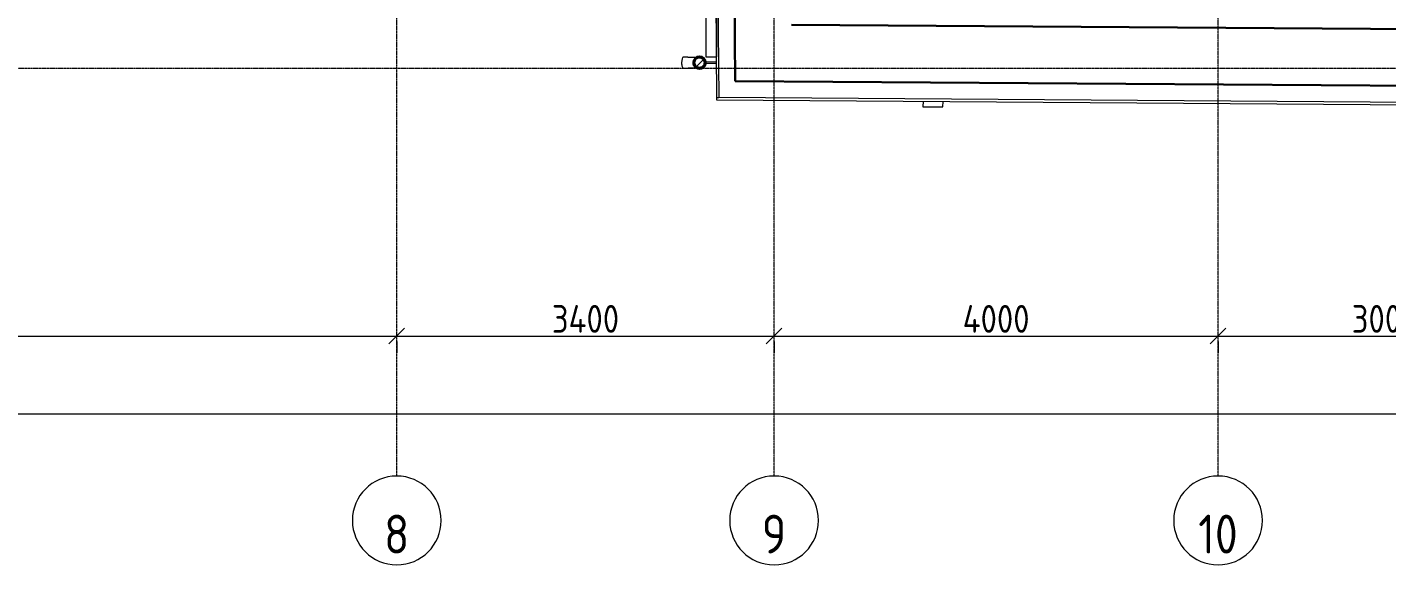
# Model space of a CAD drawing. Header units: millimetres. Extents: x -32 to 417638015, y -35 to 175284279.
# Drawn here: x 1071958 to 1084208, y 47286 to 52131 of the extents above; entities that cross this region are included whole.
import ezdxf

# ---------------------------------------------------------------- set-up
doc = ezdxf.new("R2010")
doc.units = ezdxf.units.MM
doc.linetypes.add('ADSK_Линия сетки', pattern=[25, 20, -2.5, 0, -2.5])
for name, color, linetype, lineweight in [('Обобщенные модели', 7, 'Continuous', 18), ('Оси', 253, 'Continuous', 9), ('Размеры', 7, 'Continuous', 9), ('Стены несущие', 7, 'Continuous', 30), ('Стены отделка', 7, 'Continuous', 30), ('Стены штриховка', 7, 'Continuous', 9), ('ШТРИХОВКА', 252, 'Continuous', 15)]:
    doc.layers.add(name, color=color, linetype=linetype, lineweight=lineweight)
doc.styles.add('GOST Common', font='GOST_Common.ttf', dxfattribs={"width": 0.9, "height": 350})
doc.styles.add('GOST Common_1', font='GOST_Common.ttf', dxfattribs={"width": 0.9, "height": 250})
doc.dimstyles.new('ADSK_Основной_2_5_мм', dxfattribs={"dimscale": 304.8, "dimtxt": 251.428749, "dimasz": 0.463911, "dimexe": 0.492126, "dimexo": 0.492126, "dimgap": 0.098425, "dimtad": 1, "dimrnd": 0.01, "dimdsep": 46, "dimtxsty": 'GOST Common_1', "dimblk1": 'OBLIQUE', "dimblk2": 'OBLIQUE', "dimsah": 1, "dimcen": 0.09, "dimdle": 0.492126, "dimazin": 2, "dimtfac": 1, "dimtdec": 4, "dimtix": 1, "dimtmove": 0, "dimatfit": 3, "dimfxl": 1, "dimtvp": 1, "dimtolj": 1, "dimtzin": 0, "dimlwd": 20, "dimlwe": 20, "dimarcsym": 2})
pattern_1 = [(45.00034, (507.34, 158.9), (-106.06665, 106.0654), [])]

# ---------------------------------------------------------------- blocks, each defined once
blk = doc.blocks.new('_Oblique')
at = {"color": 0, "linetype": 'ByBlock', "lineweight": -2}
blk.add_line((-0.5, -0.5), (0.5, 0.5), dxfattribs=at)
blk = doc.blocks.new('*D197')
at = {"layer": 'Defpoints', "color": 0, "transparency": 16777216}
for p in [(31057, -2162), (38957, -2162), (38957, -2262)]:
    blk.add_point(p, dxfattribs=at)
at = {"layer": 'Размеры', "color": 0, "lineweight": 20, "transparency": 16777216}
for p, q in [((30907, -2262), (39107, -2262)), ((31057, -2312), (31057, -2412)), ((38957, -2312), (38957, -2412))]:
    blk.add_line(p, q, dxfattribs=at)
at = {"layer": 'Размеры', "color": 0, "lineweight": 20, "transparency": 16777216, "xscale": 141.4, "yscale": 141.4, "zscale": 141.4, "rotation": 180}
blk.add_blockref('_Oblique', (31057, -2262), dxfattribs=at)
at = {"layer": 'Размеры', "color": 0, "lineweight": 20, "transparency": 16777216, "xscale": 141.4, "yscale": 141.4, "zscale": 141.4}
blk.add_blockref('_Oblique', (38957, -2262), dxfattribs=at)
at = {"layer": 'Размеры', "color": 0, "lineweight": 20, "transparency": 16777216, "insert": (35007, -2107), "char_height": 250, "width": 756.84, "attachment_point": 5, "style": 'GOST Common_1'}
blk.add_mtext('\\A1;7900', dxfattribs=at)
blk = doc.blocks.new('*D198')
at = {"layer": 'Defpoints', "color": 0, "transparency": 16777216}
for p in [(38957, -2162), (42357, -2162), (42357, -2262)]:
    blk.add_point(p, dxfattribs=at)
at = {"layer": 'Размеры', "color": 0, "lineweight": 20, "transparency": 16777216}
for p, q in [((38807, -2262), (42507, -2262)), ((38957, -2312), (38957, -2412)), ((42357, -2312), (42357, -2412))]:
    blk.add_line(p, q, dxfattribs=at)
at = {"layer": 'Размеры', "color": 0, "lineweight": 20, "transparency": 16777216, "xscale": 141.4, "yscale": 141.4, "zscale": 141.4, "rotation": 180}
blk.add_blockref('_Oblique', (38957, -2262), dxfattribs=at)
at = {"layer": 'Размеры', "color": 0, "lineweight": 20, "transparency": 16777216, "xscale": 141.4, "yscale": 141.4, "zscale": 141.4}
blk.add_blockref('_Oblique', (42357, -2262), dxfattribs=at)
at = {"layer": 'Размеры', "color": 0, "lineweight": 20, "transparency": 16777216, "insert": (40657, -2107), "char_height": 250, "width": 782.41, "attachment_point": 5, "style": 'GOST Common_1'}
blk.add_mtext('\\A1;3400', dxfattribs=at)
blk = doc.blocks.new('*D199')
at = {"layer": 'Defpoints', "color": 0, "transparency": 16777216}
for p in [(42357, -2162), (46357, -2162), (46357, -2262)]:
    blk.add_point(p, dxfattribs=at)
at = {"layer": 'Размеры', "color": 0, "lineweight": 20, "transparency": 16777216}
for p, q in [((42207, -2262), (46507, -2262)), ((42357, -2312), (42357, -2412)), ((46357, -2312), (46357, -2412))]:
    blk.add_line(p, q, dxfattribs=at)
at = {"layer": 'Размеры', "color": 0, "lineweight": 20, "transparency": 16777216, "xscale": 141.4, "yscale": 141.4, "zscale": 141.4, "rotation": 180}
blk.add_blockref('_Oblique', (42357, -2262), dxfattribs=at)
at = {"layer": 'Размеры', "color": 0, "lineweight": 20, "transparency": 16777216, "xscale": 141.4, "yscale": 141.4, "zscale": 141.4}
blk.add_blockref('_Oblique', (46357, -2262), dxfattribs=at)
at = {"layer": 'Размеры', "color": 0, "lineweight": 20, "transparency": 16777216, "insert": (44357, -2107), "char_height": 250, "width": 782.41, "attachment_point": 5, "style": 'GOST Common_1'}
blk.add_mtext('\\A1;4000', dxfattribs=at)
blk = doc.blocks.new('*D200')
at = {"layer": 'Defpoints', "color": 0, "transparency": 16777216}
for p in [(46357, -2162), (49357, -2162), (49357, -2262)]:
    blk.add_point(p, dxfattribs=at)
at = {"layer": 'Размеры', "color": 0, "lineweight": 20, "transparency": 16777216}
for p, q in [((46207, -2262), (49507, -2262)), ((46357, -2312), (46357, -2412)), ((49357, -2312), (49357, -2412))]:
    blk.add_line(p, q, dxfattribs=at)
at = {"layer": 'Размеры', "color": 0, "lineweight": 20, "transparency": 16777216, "xscale": 141.4, "yscale": 141.4, "zscale": 141.4, "rotation": 180}
blk.add_blockref('_Oblique', (46357, -2262), dxfattribs=at)
at = {"layer": 'Размеры', "color": 0, "lineweight": 20, "transparency": 16777216, "xscale": 141.4, "yscale": 141.4, "zscale": 141.4}
blk.add_blockref('_Oblique', (49357, -2262), dxfattribs=at)
at = {"layer": 'Размеры', "color": 0, "lineweight": 20, "transparency": 16777216, "insert": (47857, -2107), "char_height": 250, "width": 756.84, "attachment_point": 5, "style": 'GOST Common_1'}
blk.add_mtext('\\A1;3000', dxfattribs=at)
blk = doc.blocks.new('*D202')
at = {"layer": 'Defpoints', "color": 0, "transparency": 16777216}
for p in [(-5993, -2862), (55857, -2862), (55857, -2962)]:
    blk.add_point(p, dxfattribs=at)
at = {"layer": 'Размеры', "color": 0, "lineweight": 20, "transparency": 16777216}
for p, q in [((-6143, -2962), (56007, -2962)), ((-5993, -3012), (-5993, -3112)), ((55857, -3012), (55857, -3112))]:
    blk.add_line(p, q, dxfattribs=at)
at = {"layer": 'Размеры', "color": 0, "lineweight": 20, "transparency": 16777216, "xscale": 141.4, "yscale": 141.4, "zscale": 141.4, "rotation": 180}
blk.add_blockref('_Oblique', (-5993, -2962), dxfattribs=at)
at = {"layer": 'Размеры', "color": 0, "lineweight": 20, "transparency": 16777216, "xscale": 141.4, "yscale": 141.4, "zscale": 141.4}
blk.add_blockref('_Oblique', (55857, -2962), dxfattribs=at)
at = {"layer": 'Размеры', "color": 0, "lineweight": 20, "transparency": 16777216, "insert": (24932, -2807), "char_height": 250, "width": 889.8, "attachment_point": 5, "style": 'GOST Common_1'}
blk.add_mtext('\\A1;61850', dxfattribs=at)
blk = doc.blocks.new('План 3 этажа')
at = {"layer": 'Обобщенные модели', "lineweight": 9}
h = blk.add_hatch(dxfattribs=at)
h.set_pattern_fill('FP_6', color=8, angle=90.4333444, style=0, pattern_type=2)
h.set_pattern_definition(pattern_1)
h.paths.add_polyline_path([(41673.538, 151.751), (41696.68, 151.926), (41718.674, 163.678), (41731.933, 181.18), (41736.132, 205.432), (41729.937, 227.26), (41715.587, 244.023), (41695.482, 253.312), (41671.531, 252.532), (41651.147, 241.859), (41637.408, 223.388), (41632.727, 202.14), (41639.514, 177.806), (41653.847, 161.05), (41670.925, 152.985)])
h.paths.add_polyline_path([(41673.968, 153.704), (41652.612, 164.732), (41639.363, 182.527), (41634.876, 202.831), (41640.185, 224.74), (41654.217, 241.859), (41674.835, 251.206), (41695.913, 251.159), (41716.195, 241.129), (41729.937, 223.178), (41734.438, 201.612), (41728.866, 179.816), (41715.603, 163.388), (41696.22, 153.872)])
h = blk.add_hatch(dxfattribs=at)
h.set_pattern_fill('FP_6', color=8, angle=90.4333444, style=0, pattern_type=2)
h.set_pattern_definition(pattern_1)
h.paths.add_polyline_path([(41673.968, 153.704), (41696.22, 153.872), (41716.195, 163.678), (41729.937, 181.18), (41734.133, 205.411), (41728.572, 225.847), (41715.603, 241.859), (41695.482, 251.362), (41673.231, 251.194), (41653.256, 241.388), (41639.514, 223.886), (41634.727, 202.155), (41639.842, 180.499), (41653.847, 163.207), (41667.401, 156.806)])
at = {"layer": 'Обобщенные модели', "color": 8}
for p, q in [((41580.703, 251.748), (41538.2, 251.426)), ((41538.956, 151.429), (41581.459, 151.75)), ((41834.683, 208.667), (41735.545, 207.917)), ((41735.621, 197.918), (41834.759, 198.668))]:
    blk.add_line(p, q, dxfattribs=at)
at = {"layer": 'Обобщенные модели', "color": 8, "flags": 128}
for points in [[(41580.703, 251.748), (41586.37, 251.79), (41591.955, 251.833), (41597.447, 251.874), (41602.838, 251.915), (41608.12, 251.955), (41613.284, 251.994), (41618.321, 252.032), (41623.224, 252.069), (41627.985, 252.105), (41632.596, 252.14), (41637.05, 252.174), (41641.34, 252.206), (41645.458, 252.237), (41649.399, 252.267), (41653.156, 252.296), (41656.722, 252.323), (41660.093, 252.348), (41663.263, 252.372), (41666.226, 252.394), (41668.979, 252.415), (41671.331, 252.433)], [(41672.087, 152.436), (41670.817, 152.426), (41668.153, 152.406), (41665.277, 152.384), (41662.192, 152.361), (41658.905, 152.336), (41655.419, 152.31), (41651.74, 152.282), (41647.875, 152.253), (41643.83, 152.222), (41639.611, 152.19), (41635.224, 152.157), (41630.678, 152.123), (41625.978, 152.087), (41621.133, 152.051), (41616.151, 152.013), (41611.039, 151.974), (41605.805, 151.935), (41600.458, 151.894), (41595.007, 151.853), (41589.46, 151.811), (41583.826, 151.768), (41581.459, 151.75)]]:
    blk.add_lwpolyline(points, dxfattribs=at)
at = {"layer": 'Обобщенные модели', "color": 8, "lineweight": 40}
for radius, start, end in [(52, 0.4333444, 180.4333444), (50, 0.4333444, 180.4333444), (50, 0.4333444, 180.4333444), (52, 180.4333444, 0.4333444), (50, 180.4333444, 0.4333444), (50, 180.4333444, 0.4333444)]:
    blk.add_arc((41684.725, 202.533), radius, start, end, dxfattribs=at)
at = {"layer": 'Обобщенные модели', "color": 8}
for start_param, end_param in [(3.141592654, 4.71238898), (4.71238898, 6.283185307)]:
    blk.add_ellipse((41538.578, 201.428), major_axis=(0.378, -49.999), ratio=0.309016994, start_param=start_param, end_param=end_param, dxfattribs=at)
at = {"layer": 'Оси', "color": 8, "linetype": 'ADSK_Линия сетки'}
for p, q in [((46356.908, -3523.688), (46356.908, 42848.902)), ((42356.908, -3523.688), (42356.908, 21256.876)), ((38956.908, -3523.688), (38956.908, 20912.69)), ((-10051.774, 153.902), (51155.436, 153.902))]:
    blk.add_line(p, q, dxfattribs=at)
at = {"layer": 'Оси', "color": 8, "lineweight": 20}
for centre, start, end in [((38956.908, -3923.688), 360, 180), ((42356.908, -3923.688), 360, 180), ((46356.908, -3923.688), 360, 180), ((38956.908, -3923.688), 180, 360), ((42356.908, -3923.688), 180, 360), ((46356.908, -3923.688), 180, 360)]:
    blk.add_arc(centre, 400, start, end, dxfattribs=at)
at = {"layer": 'Стены несущие', "color": 8}
for p, q in [((41990.783, 2047.133), (42005.991, 36.411)), ((49301.684, 495.338), (42512.175, 542.879)), ((42005.991, 36.411), (49305.555, -14.702))]:
    blk.add_line(p, q, dxfattribs=at)
at = {"layer": 'Стены отделка', "color": 8, "lineweight": 9}
for p, q in [((41822.064, 1877.133), (41837.263, -132.412)), ((41841.913, 1897.133), (41857.113, -112.55)), ((41741.913, 754.98), (41741.913, 254.98)), ((41841.913, 254.98), (41841.913, 754.98)), ((44674.428, 527.739), (49281.685, 495.186)), ((41741.913, 254.98), (41841.913, 254.98)), ((49966.748, -169.335), (41857.113, -112.55)), ((41837.263, -132.412), (49986.901, -189.477)), ((43698.507, -145.445), (43698.157, -195.443)), ((43698.157, -195.443), (43878.151, -196.704)), ((43878.151, -196.704), (43878.501, -146.705))]:
    blk.add_line(p, q, dxfattribs=at)
at = {"layer": 'Стены штриховка', "color": 8}
blk.add_line((41837.112, -112.41), (41857.113, -112.55), dxfattribs=at)
at = {"layer": 'Оси', "color": 8, "char_height": 350, "attachment_point": 5, "line_spacing_factor": 1.022766, "style": 'GOST Common'}
for s, insert, width in [('\\pxqc,t0.25714,0.51429,0.77143,1.02857,1.28571,1.54286,1.8,2.05714,2.31429,2.57143,2.82857,3.08571,3.34286,3.6,3.85714,4.11429,4.37143,4.62857,4.88571,5.14286,5.4,5.65714,5.91429,6.17143,6.42857,6.68571,6.94286,7.2,7.45714,7.71429,7.97143,8.22857;{8}', (38956.077, -4046.592), 232.2), ('\\pxqc,t0.25714,0.51429,0.77143,1.02857,1.28571,1.54286,1.8,2.05714,2.31429,2.57143,2.82857,3.08571,3.34286,3.6,3.85714,4.11429,4.37143,4.62857,4.88571,5.14286,5.4,5.65714,5.91429,6.17143,6.42857,6.68571,6.94286,7.2,7.45714,7.71429,7.97143,8.22857;{9}', (42356.077, -4046.592), 232.2), ('\\pxqc,t0.25714,0.51429,0.77143,1.02857,1.28571,1.54286,1.8,2.05714,2.31429,2.57143,2.82857,3.08571,3.34286,3.6,3.85714,4.11429,4.37143,4.62857,4.88571,5.14286,5.4,5.65714,5.91429,6.17143,6.42857,6.68571,6.94286,7.2,7.45714,7.71429,7.97143,8.22857;{10}', (46356.077, -4046.592), 387)]:
    blk.add_mtext(s, dxfattribs=dict(at, insert=insert, width=width))
at = {"layer": 'Размеры', "color": 8, "lineweight": 20}
for base, p1, p2, override, picture, middle in [((38956.908, -2261.837), (31056.908, -2161.853), (38956.908, -2161.853), {"dimpost": '<>', "dimfxl": 7900}, '*D197', (35006.908, -2106.837)), ((42356.908, -2261.837), (38956.908, -2161.853), (42356.908, -2161.853), {"dimpost": '<>', "dimfxl": 3400}, '*D198', (40656.908, -2106.837)), ((46356.908, -2261.837), (42356.908, -2161.853), (46356.908, -2161.853), {"dimpost": '<>', "dimfxl": 4000}, '*D199', (44356.908, -2106.837)), ((49356.908, -2261.837), (46356.908, -2161.853), (49356.908, -2161.853), {"dimpost": '<>', "dimfxl": 3000}, '*D200', (47856.908, -2106.837)), ((55856.908, -2961.837), (-5993.092, -2861.853), (55856.908, -2861.853), {"dimpost": '<>', "dimfxl": 61850}, '*D202', (24931.908, -2806.837))]:
    dim = blk.add_linear_dim(base=base, p1=p1, p2=p2, dimstyle='ADSK_Основной_2_5_мм', override=override, dxfattribs=at)
    dim.commit()
    dim.dimension.update_dxf_attribs({"geometry": picture, "text_midpoint": middle})

msp = doc.modelspace()

# ---------------------------------------------------------------- block references
at = {"layer": 'ШТРИХОВКА'}
msp.add_blockref('План 3 этажа', (1036331, 51609), dxfattribs=at)

doc.saveas('drawing.dxf')
